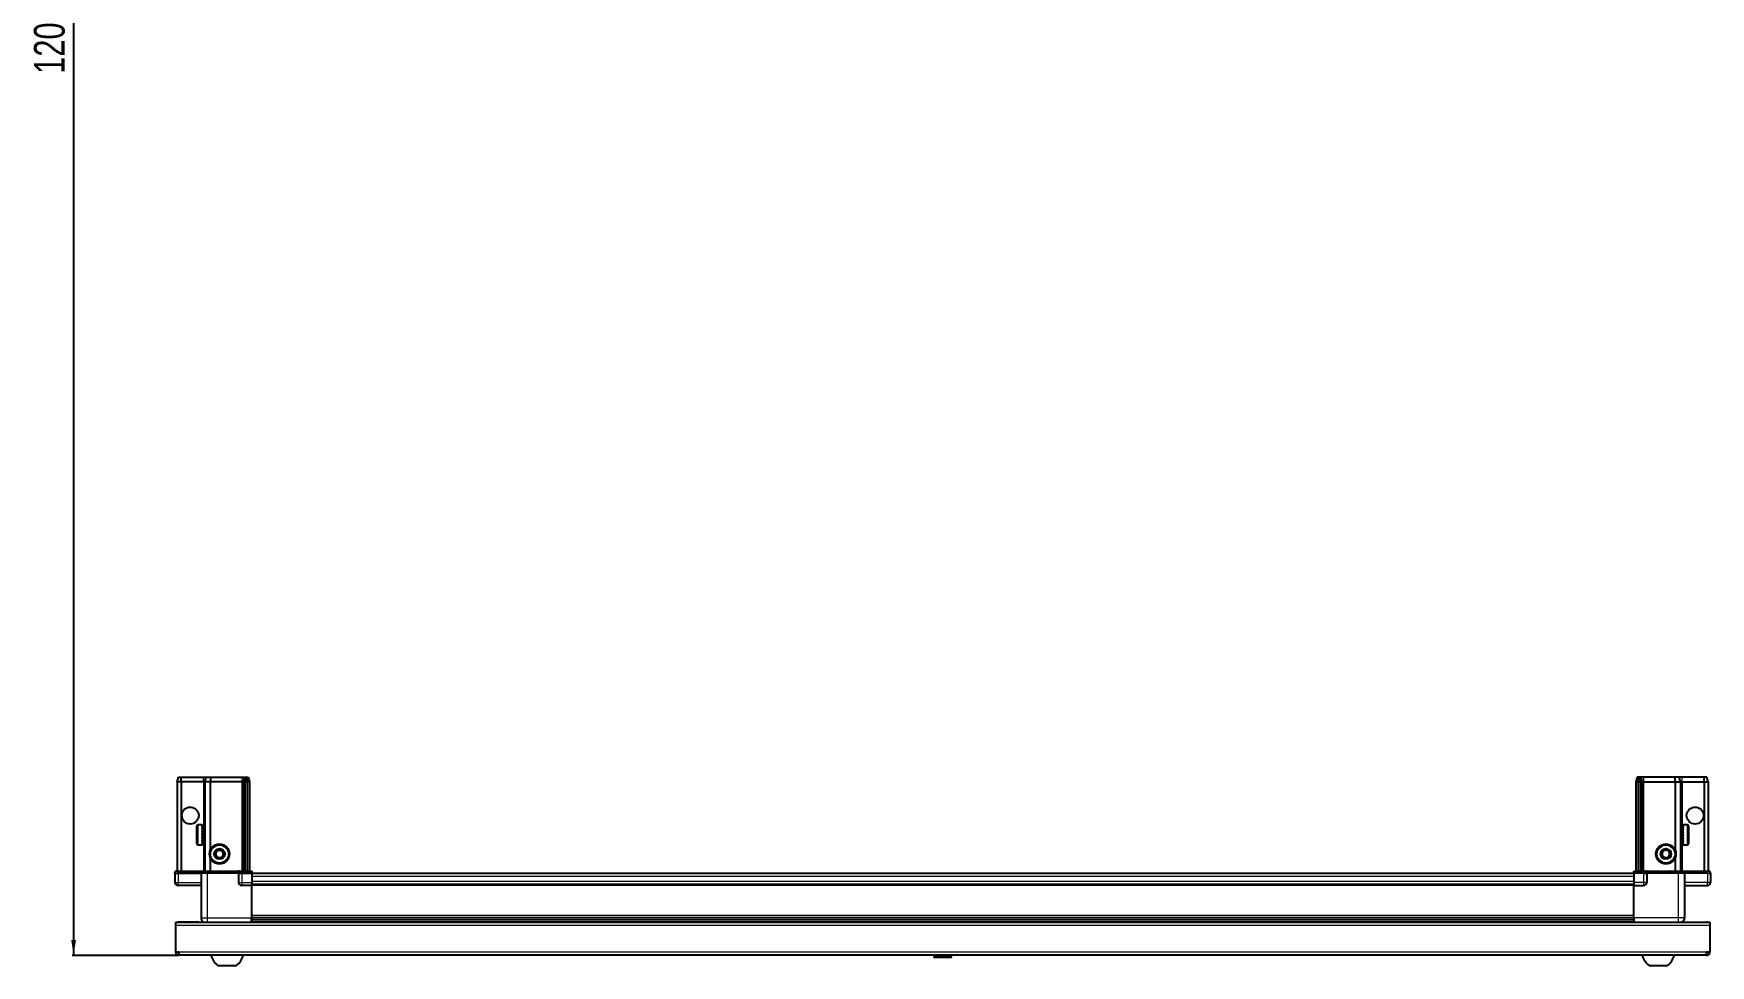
# Model space of a CAD drawing. Header units: millimetres. Extents: x 1415 to 5102, y -419 to 1516.
# Drawn here: x 1479 to 2571, y -419 to 188 of the extents above; entities that cross this region are included whole.
import ezdxf

# ---------------------------------------------------------------- set-up
doc = ezdxf.new("R2010")
doc.units = ezdxf.units.MM
doc.layers.add('FORMAT', color=7, linetype='Continuous')
doc.styles.add('SLDTEXTSTYLE0', font='TXT', dxfattribs={"width": 0.75})
doc.dimstyles.new('SLDDIMSTYLE0', dxfattribs={"dimtxt": 20, "dimasz": 10, "dimexe": 0, "dimexo": 0.0625, "dimgap": 5, "dimtad": 2, "dimdec": 1, "dimrnd": 1e-09, "dimzin": 12, "dimdsep": 46, "dimtxsty": 'SLDTEXTSTYLE0', "dimsah": 1, "dimcen": 0.09, "dimadec": 0, "dimazin": 3, "dimtfac": 1, "dimtofl": 0, "dimtmove": 0, "dimatfit": 3, "dimfxl": 0, "dimfrac": 2, "dimtolj": 1, "dimtzin": 12, "dimarcsym": 0})

# ---------------------------------------------------------------- blocks, each defined once
blk = doc.blocks.new('_D_8')
at = {"layer": 'FORMAT'}
for p, q in [((2065, 794.5), (1503.8, 794.5)), ((1504.8, 794.5), (1504.8, -412.5)), ((1573.4, -412.5), (1503.8, -412.5))]:
    blk.add_line(p, q, dxfattribs=at)
for points in [[(1504.8, 794.5), (1503.3, 784.5), (1506.4, 784.5)], [(1504.8, -412.5), (1506.4, -402.5), (1503.3, -402.5)]]:
    blk.add_solid(points, dxfattribs=at)
at = {"layer": 'FORMAT', "insert": (1479, 161.5), "char_height": 20, "attachment_point": 1, "rotation": 90, "style": 'SLDTEXTSTYLE0'}
blk.add_mtext('1207', dxfattribs=at)

msp = doc.modelspace()

# ---------------------------------------------------------------- linework, layer by layer
at = {"color": 7, "linetype": 'Continuous', "lineweight": 25}
for p, q in [((1572.32, -299.49), (1573.12, -296.49)), ((1574.82, -299.49), (1572.32, -299.49)), ((1572.32, -299.49), (1572.32, -357.79)), ((1573.12, -296.49), (1574.97, -296.49)), ((1574.82, -299.49), (1574.97, -296.49)), ((1589.32, -299.49), (1574.82, -299.49)), ((1574.82, -299.49), (1574.82, -357.79)), ((1574.97, -296.49), (1589.32, -296.49)), ((1589.32, -296.49), (1591.12, -296.49)), ((1590.32, -299.49), (1589.32, -299.49)), ((1590.32, -299.49), (1591.12, -296.49)), ((1593.82, -299.49), (1590.32, -299.49)), ((1590.32, -299.49), (1590.32, -357.79)), ((1591.12, -296.49), (1594.15, -296.49)), ((1594.15, -296.49), (1593.82, -299.49)), ((1614.32, -299.49), (1593.82, -299.49)), ((1593.82, -299.49), (1593.82, -343.99)), ((1594.15, -296.49), (1614.32, -296.49)), ((1614.32, -296.49), (1616.12, -296.49)), ((1615.32, -299.49), (1614.32, -299.49)), ((1616.12, -296.49), (1615.32, -299.49)), ((1615.32, -299.49), (1615.32, -357.79)), ((1616.32, -299.49), (1615.32, -299.49)), ((1616.12, -296.49), (1616.86, -296.49)), ((1616.86, -296.49), (1616.32, -299.49)), ((1616.32, -299.49), (1616.32, -357.79)), ((1617.82, -299.49), (1616.32, -299.49)), ((1616.86, -296.49), (1617.36, -296.49)), ((1617.36, -296.49), (1617.82, -299.49)), ((1617.36, -296.49), (1618.52, -296.49)), ((1617.82, -299.49), (1617.82, -357.79)), ((1619.32, -299.49), (1617.82, -299.49)), ((1618.52, -296.49), (1619.32, -299.49)), ((1619.32, -299.49), (1619.32, -357.79)), ((2523.12, -296.49), (2522.32, -299.49)), ((2522.32, -299.49), (2523.82, -299.49)), ((2522.32, -299.49), (2522.32, -357.79)), ((2524.28, -296.49), (2523.12, -296.49)), ((2524.28, -296.49), (2523.82, -299.49)), ((2523.82, -299.49), (2525.32, -299.49)), ((2523.82, -299.49), (2523.82, -357.79)), ((2524.78, -296.49), (2524.28, -296.49)), ((2524.78, -296.49), (2525.32, -299.49)), ((2525.52, -296.49), (2524.78, -296.49)), ((2525.32, -299.49), (2525.32, -357.79)), ((2525.32, -299.49), (2526.32, -299.49)), ((2525.52, -296.49), (2526.32, -299.49)), ((2527.32, -296.49), (2525.52, -296.49)), ((2526.32, -299.49), (2526.32, -357.79)), ((2526.32, -299.49), (2527.32, -299.49)), ((2547.49, -296.49), (2527.32, -296.49)), ((2527.32, -299.49), (2547.82, -299.49)), ((2547.49, -296.49), (2547.82, -299.49)), ((2550.52, -296.49), (2547.49, -296.49)), ((2547.82, -299.49), (2547.82, -343.99)), ((2547.82, -299.49), (2551.32, -299.49)), ((2551.32, -299.49), (2550.52, -296.49)), ((2552.32, -296.49), (2550.52, -296.49)), ((2551.32, -299.49), (2551.32, -357.79)), ((2551.32, -299.49), (2552.32, -299.49)), ((2566.67, -296.49), (2552.32, -296.49)), ((2552.32, -299.49), (2566.82, -299.49)), ((2566.82, -299.49), (2566.67, -296.49)), ((2568.52, -296.49), (2566.67, -296.49)), ((2566.82, -299.49), (2569.32, -299.49)), ((2566.82, -299.49), (2566.82, -357.79)), ((2569.32, -299.49), (2568.52, -296.49)), ((2569.32, -299.49), (2569.32, -357.79)), ((1588.32, -327.49), (1585.92, -327.49)), ((1588.32, -327.49), (1588.32, -327.49)), ((1588.32, -327.49), (1588.82, -327.49)), ((1588.82, -327.68), (1588.82, -327.49)), ((2555.72, -327.49), (2552.82, -327.49)), ((2553.32, -327.49), (2552.82, -327.49)), ((2552.82, -327.49), (2552.82, -327.53)), ((2552.82, -327.53), (2552.82, -327.82)), ((2553.32, -327.53), (2552.82, -327.53)), ((2553.32, -327.53), (2553.32, -327.49)), ((1585.12, -339.69), (1585.12, -328.29)), ((1588.32, -327.68), (1588.82, -327.68)), ((1588.32, -327.68), (1588.32, -327.9)), ((1588.32, -327.9), (1588.82, -327.9)), ((1588.32, -328.47), (1588.82, -328.47)), ((1588.32, -328.47), (1588.32, -328.9)), ((1588.32, -328.9), (1588.82, -328.9)), ((1588.32, -329.81), (1588.82, -329.81)), ((1588.32, -329.81), (1588.32, -330.4)), ((1588.32, -330.4), (1588.82, -330.4)), ((1588.32, -331.55), (1588.82, -331.55)), ((1588.32, -331.55), (1588.32, -332.25)), ((1588.32, -332.25), (1588.82, -332.25)), ((1588.32, -333.53), (1588.82, -333.53)), ((1588.32, -333.53), (1588.32, -334.27)), ((1588.32, -333.68), (1588.82, -333.68)), ((1588.32, -334.18), (1588.82, -334.18)), ((1588.32, -334.27), (1588.82, -334.27)), ((1588.32, -335.56), (1588.82, -335.56)), ((1588.32, -335.56), (1588.32, -336.26)), ((1588.32, -336.26), (1588.82, -336.26)), ((1588.32, -337.43), (1588.82, -337.43)), ((1588.32, -337.43), (1588.32, -338.03)), ((1588.32, -338.03), (1588.82, -338.03)), ((1588.82, -327.9), (1588.82, -327.68)), ((1588.82, -328.47), (1588.82, -327.9)), ((1588.82, -328.9), (1588.82, -328.47)), ((1588.82, -329.81), (1588.82, -328.9)), ((1588.92, -329.59), (1588.82, -329.59)), ((1588.82, -330.4), (1588.82, -329.81)), ((1588.82, -331.55), (1588.82, -330.4)), ((1588.82, -332.25), (1588.82, -331.55)), ((1588.82, -333.53), (1588.82, -332.25)), ((1588.82, -333.68), (1588.82, -333.53)), ((1588.82, -334.27), (1588.82, -334.18)), ((1588.82, -335.56), (1588.82, -334.27)), ((1588.82, -336.26), (1588.82, -335.56)), ((1588.82, -337.43), (1588.82, -336.26)), ((1588.82, -338.03), (1588.82, -337.43)), ((1588.82, -338.97), (1588.82, -338.03)), ((1588.82, -338.39), (1588.92, -338.39)), ((1588.92, -338.39), (1588.92, -329.59)), ((1590.32, -329.99), (1589.32, -329.99)), ((1589.32, -337.99), (1590.32, -337.99)), ((2552.32, -329.99), (2551.32, -329.99)), ((2551.32, -337.99), (2552.32, -337.99)), ((2552.82, -329.59), (2552.72, -329.59)), ((2552.72, -329.59), (2552.72, -338.39)), ((2552.72, -338.39), (2552.82, -338.39)), ((2553.32, -327.82), (2552.82, -327.82)), ((2552.82, -327.82), (2552.82, -328.09)), ((2553.32, -328.09), (2552.82, -328.09)), ((2552.82, -328.09), (2552.82, -328.76)), ((2553.32, -328.76), (2552.82, -328.76)), ((2552.82, -328.76), (2552.82, -329.23)), ((2552.82, -329.23), (2552.82, -330.21)), ((2553.32, -329.23), (2552.82, -329.23)), ((2553.32, -330.21), (2552.82, -330.21)), ((2552.82, -330.21), (2552.82, -330.83)), ((2552.82, -330.83), (2552.82, -332.03)), ((2553.32, -330.83), (2552.82, -330.83)), ((2553.32, -332.03), (2552.82, -332.03)), ((2552.82, -332.03), (2552.82, -332.66)), ((2553.32, -332.66), (2552.82, -332.66)), ((2552.82, -332.74), (2552.82, -334.04)), ((2553.32, -332.74), (2552.82, -332.74)), ((2553.32, -334.04), (2552.82, -334.04)), ((2553.32, -334.52), (2552.82, -334.52)), ((2552.82, -334.52), (2552.82, -334.77)), ((2552.82, -334.77), (2552.82, -336.04)), ((2553.32, -334.77), (2552.82, -334.77)), ((2553.32, -336.04), (2552.82, -336.04)), ((2552.82, -336.04), (2552.82, -336.73)), ((2552.82, -336.73), (2552.82, -337.85)), ((2553.32, -336.73), (2552.82, -336.73)), ((2553.32, -337.85), (2552.82, -337.85)), ((2552.82, -337.85), (2552.82, -338.42)), ((2552.82, -338.42), (2552.82, -339.27)), ((2553.32, -338.42), (2552.82, -338.42)), ((2553.32, -328.09), (2553.32, -327.82)), ((2553.32, -329.23), (2553.32, -328.76)), ((2553.32, -330.83), (2553.32, -330.21)), ((2553.32, -332.74), (2553.32, -332.03)), ((2553.32, -334.77), (2553.32, -334.04)), ((2553.32, -336.73), (2553.32, -336.04)), ((2553.32, -338.42), (2553.32, -337.85)), ((2556.52, -328.29), (2556.52, -339.69)), ((1585.92, -340.49), (1588.32, -340.49)), ((1588.32, -338.97), (1588.82, -338.97)), ((1588.32, -338.97), (1588.32, -339.41)), ((1588.32, -339.41), (1588.82, -339.41)), ((1588.32, -340.01), (1588.82, -340.01)), ((1588.32, -340.01), (1588.32, -340.25)), ((1588.32, -340.25), (1588.82, -340.25)), ((1588.32, -340.47), (1588.82, -340.47)), ((1588.32, -340.47), (1588.32, -340.49)), ((1588.32, -340.48), (1588.82, -340.48)), ((1588.82, -339.41), (1588.82, -338.97)), ((1588.82, -340.01), (1588.82, -339.41)), ((1588.82, -340.25), (1588.82, -340.01)), ((1588.82, -340.47), (1588.82, -340.25)), ((1588.82, -340.48), (1588.82, -340.47)), ((1593.82, -348.99), (1593.82, -357.79)), ((2547.82, -348.99), (2547.82, -357.79)), ((2553.32, -339.27), (2552.82, -339.27)), ((2552.82, -339.27), (2552.82, -339.67)), ((2552.82, -339.67), (2552.82, -340.18)), ((2553.32, -339.67), (2552.82, -339.67)), ((2553.32, -340.18), (2552.82, -340.18)), ((2552.82, -340.18), (2552.82, -340.37)), ((2552.82, -340.37), (2552.82, -340.49)), ((2553.32, -340.37), (2552.82, -340.37)), ((2552.82, -340.49), (2555.72, -340.49)), ((2553.32, -339.67), (2553.32, -339.27)), ((2553.32, -340.37), (2553.32, -340.18)), ((1571.32, -357.79), (1570.82, -358.65)), ((1570.82, -358.99), (1570.82, -358.65)), ((1570.82, -358.99), (1572.82, -358.99)), ((1570.82, -358.99), (1570.82, -364.99)), ((1572.82, -357.79), (1571.32, -357.79)), ((1572.82, -357.79), (1587.62, -357.79)), ((1587.62, -358.99), (1572.82, -358.99)), ((1572.82, -358.99), (1587.62, -358.99)), ((1587.62, -357.79), (1587.82, -357.79)), ((1587.82, -358.99), (1587.62, -358.99)), ((1587.82, -358.99), (1587.82, -357.79)), ((1587.82, -357.79), (1591.82, -357.79)), ((1591.82, -358.99), (1587.82, -358.99)), ((1587.82, -358.99), (1587.82, -387.99)), ((1591.82, -357.79), (1612.12, -357.79)), ((1612.12, -358.99), (1591.82, -358.99)), ((1612.12, -357.79), (1612.32, -357.79)), ((1612.32, -358.99), (1612.12, -358.99)), ((1612.32, -358.99), (1612.32, -357.79)), ((1613, -357.79), (1612.32, -357.79)), ((1612.32, -358.99), (1614.32, -358.99)), ((1612.32, -358.99), (1612.32, -364.99)), ((1613, -357.79), (1620.82, -357.79)), ((1620.82, -358.65), (1614.32, -358.65)), ((1620.82, -358.99), (1614.32, -358.99)), ((1614.32, -358.99), (1620.82, -358.99)), ((1620.82, -357.79), (1620.82, -358.65)), ((1620.82, -358.65), (1620.82, -358.65)), ((1620.82, -358.99), (1620.82, -358.65)), ((1620.82, -358.99), (1620.82, -358.99)), ((1620.82, -358.99), (1620.82, -364.99)), ((2520.82, -359.14), (1620.82, -359.14)), ((2520.82, -358.65), (2520.82, -357.79)), ((2520.82, -357.79), (2528.64, -357.79)), ((2527.32, -358.65), (2520.82, -358.65)), ((2520.82, -358.99), (2520.82, -358.65)), ((2527.32, -358.99), (2520.82, -358.99)), ((2520.82, -358.99), (2520.82, -364.99)), ((2527.32, -358.99), (2529.32, -358.99)), ((2529.32, -358.99), (2527.32, -358.99)), ((2529.32, -357.79), (2528.64, -357.79)), ((2529.32, -358.99), (2529.32, -357.79)), ((2529.32, -357.79), (2529.52, -357.79)), ((2529.52, -358.99), (2529.32, -358.99)), ((2529.32, -358.99), (2529.32, -364.99)), ((2529.52, -357.79), (2549.82, -357.79)), ((2549.82, -358.99), (2529.52, -358.99)), ((2549.82, -357.79), (2553.82, -357.79)), ((2553.82, -358.99), (2549.82, -358.99)), ((2553.82, -358.99), (2553.82, -357.79)), ((2553.82, -357.79), (2554.02, -357.79)), ((2554.02, -358.99), (2553.82, -358.99)), ((2553.82, -358.99), (2553.82, -387.99)), ((2554.02, -357.79), (2568.82, -357.79)), ((2568.82, -358.99), (2554.02, -358.99)), ((2570.32, -357.79), (2568.82, -357.79)), ((2568.82, -358.99), (2570.82, -358.99)), ((2570.82, -358.65), (2570.32, -357.79)), ((2570.82, -358.65), (2570.32, -357.79)), ((2570.82, -358.99), (2570.82, -358.65)), ((2570.82, -358.99), (2570.82, -358.65)), ((2570.82, -358.99), (2570.82, -358.99)), ((2570.82, -358.99), (2570.82, -364.99)), ((1587.82, -366.99), (1572.82, -366.99)), ((1620.82, -366.99), (1614.32, -366.99)), ((1620.82, -364.99), (1620.82, -366.99)), ((2520.82, -366.34), (1620.82, -366.34)), ((1620.82, -387.99), (1620.82, -366.99)), ((2520.82, -364.99), (2520.82, -366.99)), ((2520.82, -366.99), (2527.32, -366.99)), ((2520.82, -387.99), (2520.82, -366.99)), ((2553.82, -366.99), (2568.82, -366.99)), ((1571.32, -390.99), (2570.32, -390.99)), ((1571.32, -393.09), (1571.32, -390.99)), ((1571.32, -410.39), (1571.32, -393.09)), ((1586.32, -390.89), (1573.42, -390.89)), ((1586.32, -390.89), (1586.32, -390.99)), ((1620.67, -390.99), (1620.67, -387.99)), ((1620.82, -389.01), (2520.82, -389.01)), ((1620.82, -389.04), (2520.82, -389.04)), ((1644.7, -390.84), (1620.82, -390.84)), ((1639.32, -390.99), (1639.32, -390.84)), ((1639.36, -390.99), (1639.36, -390.84)), ((1639.63, -390.99), (1639.63, -390.84)), ((1639.89, -390.99), (1639.89, -390.84)), ((1640.54, -390.99), (1640.54, -390.84)), ((1641.01, -390.99), (1641.01, -390.84)), ((1641.97, -390.99), (1641.97, -390.84)), ((1642.59, -390.99), (1642.59, -390.84)), ((1643.78, -390.99), (1643.78, -390.84)), ((1644.44, -390.99), (1644.44, -390.84)), ((1644.49, -390.99), (1644.49, -390.84)), ((1645.79, -390.84), (1644.7, -390.84)), ((1645.79, -390.99), (1645.79, -390.84)), ((1645.79, -390.84), (1645.79, -390.84)), ((1646.52, -390.84), (1645.79, -390.84)), ((1645.8, -390.99), (1645.8, -390.84)), ((1646.3, -390.99), (1646.3, -390.84)), ((1646.52, -390.99), (1646.52, -390.84)), ((1646.94, -390.84), (1646.52, -390.84)), ((1646.52, -390.84), (1646.52, -390.84)), ((2494.7, -390.84), (1646.94, -390.84)), ((1647.8, -390.99), (1647.8, -390.84)), ((1648.49, -390.99), (1648.49, -390.84)), ((1649.61, -390.99), (1649.61, -390.84)), ((1650.19, -390.99), (1650.19, -390.84)), ((1651.06, -390.99), (1651.06, -390.84)), ((1651.46, -390.99), (1651.46, -390.84)), ((1651.99, -390.99), (1651.99, -390.84)), ((1652.18, -390.99), (1652.18, -390.84)), ((1652.32, -390.99), (1652.32, -390.84)), ((2489.32, -390.99), (2489.32, -390.84)), ((2489.49, -390.99), (2489.49, -390.84)), ((2489.7, -390.99), (2489.7, -390.84)), ((2490.26, -390.99), (2490.26, -390.84)), ((2490.68, -390.99), (2490.68, -390.84)), ((2491.58, -390.99), (2491.58, -390.84)), ((2492.16, -390.99), (2492.16, -390.84)), ((2493.31, -390.99), (2493.31, -390.84)), ((2494, -390.99), (2494, -390.84)), ((2495.28, -390.84), (2494.7, -390.84)), ((2495.28, -390.99), (2495.28, -390.84)), ((2495.29, -390.84), (2495.28, -390.84)), ((2496.02, -390.84), (2495.29, -390.84)), ((2495.46, -390.99), (2495.46, -390.84)), ((2495.96, -390.99), (2495.96, -390.84)), ((2496.02, -390.99), (2496.02, -390.84)), ((2496.94, -390.84), (2496.02, -390.84)), ((2496.02, -390.84), (2496.02, -390.84)), ((2520.82, -390.84), (2496.94, -390.84)), ((2497.31, -390.99), (2497.31, -390.84)), ((2498.02, -390.99), (2498.02, -390.84)), ((2499.19, -390.99), (2499.19, -390.84)), ((2499.8, -390.99), (2499.8, -390.84)), ((2500.75, -390.99), (2500.75, -390.84)), ((2501.19, -390.99), (2501.19, -390.84)), ((2501.82, -390.99), (2501.82, -390.84)), ((2502.06, -390.99), (2502.06, -390.84)), ((2502.3, -390.99), (2502.3, -390.84)), ((2502.32, -390.99), (2502.32, -390.84)), ((2555.32, -390.89), (2555.32, -390.99)), ((2555.32, -390.89), (2568.22, -390.89)), ((2570.32, -390.99), (2570.32, -393.09)), ((2570.32, -393.09), (2570.32, -410.39)), ((1573.42, -410.39), (1571.32, -410.39)), ((1573.42, -410.39), (1573.42, -412.49)), ((2568.22, -412.49), (1573.42, -412.49)), ((2066.02, -412.49), (2065.03, -413.47)), ((2065.03, -413.47), (2065.03, -413.99)), ((2076.6, -413.47), (2065.03, -413.47)), ((2076.6, -413.99), (2065.03, -413.99)), ((2076.6, -413.47), (2075.62, -412.49)), ((2076.6, -413.99), (2076.6, -413.47)), ((2570.32, -410.39), (2568.22, -410.39)), ((2568.22, -412.49), (2568.22, -410.39)), ((1598.82, -419.09), (1610.82, -419.09)), ((2530.82, -419.09), (2542.82, -419.09))]:
    msp.add_line(p, q, dxfattribs=at)
at = {"color": 8, "linetype": 'Continuous', "lineweight": 18}
for p, q in [((1589.32, -299.49), (1589.32, -296.49)), ((1589.32, -299.49), (1589.32, -329.99)), ((1614.32, -296.49), (1614.32, -299.49)), ((1614.32, -299.49), (1614.32, -357.79)), ((2527.32, -296.49), (2527.32, -299.49)), ((2527.32, -299.49), (2527.32, -357.79)), ((2552.32, -299.49), (2552.32, -296.49)), ((2552.32, -299.49), (2552.32, -329.99)), ((1585.92, -340.49), (1585.92, -327.49)), ((2555.72, -327.49), (2555.72, -340.49)), ((1589.32, -337.99), (1589.32, -329.99)), ((1589.32, -337.99), (1589.32, -357.79)), ((2552.32, -329.99), (2552.32, -337.99)), ((2552.32, -337.99), (2552.32, -357.79)), ((1572.82, -358.99), (1572.82, -357.79)), ((1572.82, -358.99), (1572.82, -364.99)), ((1587.62, -358.99), (1587.62, -357.79)), ((1591.82, -358.99), (1591.82, -357.79)), ((1591.82, -358.99), (1591.82, -387.99)), ((1612.12, -358.99), (1612.12, -357.79)), ((1614.32, -358.99), (1614.32, -358.65)), ((1614.32, -358.99), (1614.32, -364.99)), ((1620.82, -358.99), (1620.82, -358.65)), ((2527.32, -358.99), (2527.32, -358.65)), ((2527.32, -358.99), (2527.32, -364.99)), ((2529.52, -357.79), (2529.52, -358.99)), ((2549.82, -358.99), (2549.82, -357.79)), ((2549.82, -358.99), (2549.82, -387.99)), ((2554.02, -357.79), (2554.02, -358.99)), ((2568.82, -358.99), (2568.82, -357.79)), ((2568.82, -358.99), (2568.82, -364.99)), ((1570.82, -364.99), (1572.82, -364.99)), ((1572.82, -364.99), (1587.82, -364.99)), ((1572.82, -366.99), (1572.82, -364.99)), ((1612.32, -364.99), (1614.32, -364.99)), ((1614.32, -364.99), (1620.82, -364.99)), ((1614.32, -364.99), (1614.32, -366.99)), ((2520.82, -361.14), (1620.82, -361.14)), ((2520.82, -364.34), (1620.82, -364.34)), ((2520.82, -366.99), (1620.82, -366.99)), ((2527.32, -364.99), (2520.82, -364.99)), ((2529.32, -364.99), (2527.32, -364.99)), ((2527.32, -364.99), (2527.32, -366.99)), ((2568.82, -364.99), (2553.82, -364.99)), ((2570.82, -364.99), (2568.82, -364.99)), ((2568.82, -366.99), (2568.82, -364.99)), ((2570.32, -393.09), (1571.32, -393.09)), ((1573.42, -390.99), (1573.42, -390.89)), ((1591.82, -387.99), (1620.82, -387.99)), ((1620.82, -386.39), (2520.82, -386.39)), ((2520.82, -387.8), (1620.82, -387.8)), ((1620.82, -390.25), (2520.82, -390.25)), ((2549.82, -387.99), (2520.82, -387.99)), ((2568.22, -390.99), (2568.22, -390.89)), ((2568.22, -410.39), (1573.42, -410.39))]:
    msp.add_line(p, q, dxfattribs=at)
at = {"color": 7, "linetype": 'Continuous', "lineweight": 25, "flags": 128}
for points in [[(1573.42, -390.89), (1573.01, -390.93), (1572.78, -390.99)], [(2568.86, -390.99), (2568.63, -390.93), (2568.22, -390.89)]]:
    msp.add_lwpolyline(points, dxfattribs=at)
at = {"color": 7, "linetype": 'Continuous', "lineweight": 25}
for centre, radius in [((1580.82, -321.49), 5.5), ((2560.82, -321.49), 5.5), ((1599.82, -346.49), 6.5), ((1599.82, -346.49), 3.46), ((2541.82, -346.49), 6.5), ((2541.82, -346.49), 3.46)]:
    msp.add_circle(centre, radius, dxfattribs=at)
at = {"color": 8, "linetype": 'Continuous', "lineweight": 18}
for centre in [(1599.82, -346.49), (2541.82, -346.49)]:
    msp.add_circle(centre, 5.7, dxfattribs=at)
at = {"color": 7, "linetype": 'Continuous', "lineweight": 25}
for centre, radius, start, end in [((1585.92, -328.29), 0.8, 90, 180), ((2555.72, -328.29), 0.8, 0, 90), ((1589.32, -329.59), 0.4, 180, 270), ((1589.32, -338.39), 0.4, 90, 180), ((2552.32, -329.59), 0.4, 270, 0), ((2552.32, -338.39), 0.4, 0, 90), ((1585.92, -339.69), 0.8, 180, 270), ((1599.82, -346.49), 2.5, 147.37605, 207.37605), ((1599.82, -346.49), 2.5, 207.37605, 267.37605), ((1599.82, -346.49), 2.5, 87.37605, 147.37605), ((1599.82, -346.49), 2.5, 267.37605, 327.37605), ((1599.82, -346.49), 2.5, 27.37605, 87.37605), ((1599.82, -346.49), 2.5, 327.37605, 27.37605), ((2541.82, -346.49), 2.5, 134.67671, 194.67671), ((2541.82, -346.49), 2.5, 194.67671, 254.67671), ((2541.82, -346.49), 2.5, 74.67671, 134.67671), ((2541.82, -346.49), 2.5, 254.67671, 314.67671), ((2541.82, -346.49), 2.5, 14.67671, 74.67671), ((2541.82, -346.49), 2.5, 314.67671, 14.67671), ((2555.72, -339.69), 0.8, 270, 0), ((1572.82, -364.99), 2, 180, 270), ((1614.32, -364.99), 2, 180, 270), ((2527.32, -364.99), 2, 270, 0), ((2568.82, -364.99), 2, 270, 0), ((1573.42, -410.39), 2.1, 180, 270), ((1573.42, -410.39), 0.6, 180, 270), ((1605.84, -409.46), 11.91, 194.70035, 233.8734), ((1603.8, -409.46), 11.91, 306.1266, 345.29965), ((2537.84, -409.46), 11.91, 194.70035, 233.8734), ((2535.8, -409.46), 11.91, 306.1266, 345.29965), ((2568.22, -410.39), 0.6, 270, 0), ((2568.22, -410.39), 2.1, 270, 0)]:
    msp.add_arc(centre, radius, start, end, dxfattribs=at)
for centre, start_param, end_param in [((1614.32, -355.19), 2.4188584, 3.1415927), ((2527.32, -355.19), 3.1415927, 3.8643269)]:
    msp.add_ellipse(centre, major_axis=(0, 3.46), ratio=0.5773503, start_param=start_param, end_param=end_param, dxfattribs=at)
for points, knots in [([(1596.94, -346.35), (1597.21, -345.92), (1597.73, -345.11), (1598.25, -344.3), (1598.49, -343.92)], [0, 0, 0, 0, 0.5346859, 1, 1, 1, 1]), ([(1598.26, -348.92), (1598.21, -348.81), (1597.93, -348.28), (1597.47, -347.39), (1597.09, -346.66), (1596.94, -346.35)], [0, 0, 0, 0, 0.1331247, 0.6370994, 1, 1, 1, 1]), ([(1601.15, -349.05), (1600.63, -349.03), (1599.67, -348.98), (1598.71, -348.94), (1598.26, -348.92)], [0, 0, 0, 0, 0.53468586, 1, 1, 1, 1]), ([(1598.49, -343.92), (1599.01, -343.95), (1599.97, -343.99), (1600.93, -344.03), (1601.38, -344.06)], [0, 0, 0, 0, 0.5346859, 1, 1, 1, 1]), ([(1602.7, -346.62), (1602.43, -347.05), (1601.91, -347.87), (1601.39, -348.67), (1601.15, -349.05)], [0, 0, 0, 0, 0.5346859, 1, 1, 1, 1]), ([(1601.38, -344.06), (1601.53, -344.36), (1601.91, -345.09), (1602.37, -345.98), (1602.65, -346.51), (1602.7, -346.62)], [0, 0, 0, 0, 0.3629006, 0.8668753, 1, 1, 1, 1]), ([(2539.04, -345.72), (2539.4, -345.36), (2540.09, -344.68), (2540.77, -344.01), (2541.09, -343.69)], [0, 0, 0, 0, 0.53468586, 1, 1, 1, 1]), ([(2539.77, -348.52), (2539.68, -348.18), (2539.47, -347.39), (2539.22, -346.42), (2539.07, -345.84), (2539.04, -345.72)], [0, 0, 0, 0, 0.36290056, 0.86687533, 1, 1, 1, 1]), ([(2542.55, -349.28), (2542.05, -349.14), (2541.12, -348.89), (2540.2, -348.63), (2539.77, -348.52)], [0, 0, 0, 0, 0.5346859, 1, 1, 1, 1]), ([(2541.09, -343.69), (2541.59, -343.83), (2542.52, -344.09), (2543.44, -344.34), (2543.87, -344.46)], [0, 0, 0, 0, 0.5346859, 1, 1, 1, 1]), ([(2544.6, -347.25), (2544.24, -347.61), (2543.55, -348.29), (2542.87, -348.97), (2542.55, -349.28)], [0, 0, 0, 0, 0.5346859, 1, 1, 1, 1]), ([(2543.87, -344.46), (2543.9, -344.58), (2544.06, -345.16), (2544.31, -346.12), (2544.52, -346.92), (2544.6, -347.25)], [0, 0, 0, 0, 0.1331247, 0.6370994, 1, 1, 1, 1]), ([(1587.82, -387.99), (1587.87, -388.43), (1587.94, -389.1), (1588.37, -389.92), (1588.83, -390.47), (1589.23, -390.83), (1589.5, -390.96), (1589.54, -390.99)], [0, 0, 0, 0, 0.36301846, 0.55843766, 0.75800394, 0.95757021, 1, 1, 1, 1]), ([(1620.82, -387.99), (1620.82, -388.38), (1620.82, -389.17), (1620.82, -390.19), (1620.82, -390.82), (1620.82, -390.98), (1620.82, -390.99)], [0, 0, 0, 0, 0.3255201, 0.6510403, 0.9765604, 1, 1, 1, 1]), ([(2520.82, -387.99), (2520.82, -388.38), (2520.82, -389.17), (2520.82, -390.19), (2520.82, -390.82), (2520.82, -390.98), (2520.82, -390.99)], [0, 0, 0, 0, 0.32552014, 0.65104028, 0.97656042, 1, 1, 1, 1]), ([(2553.82, -387.99), (2553.77, -388.43), (2553.7, -389.1), (2553.27, -389.92), (2552.81, -390.47), (2552.41, -390.83), (2552.14, -390.96), (2552.1, -390.99)], [0, 0, 0, 0, 0.36301846, 0.55843766, 0.75800394, 0.95757021, 1, 1, 1, 1])]:
    msp.add_open_spline(points, degree=3, knots=knots, dxfattribs=at)
at = {"color": 8, "linetype": 'Continuous', "lineweight": 18}
for points in [[(1587.82, -387.99), (1587.88, -387.99), (1588, -387.99), (1588.93, -387.99), (1590.25, -387.99), (1591.3, -387.99), (1591.82, -387.99)], [(2553.82, -387.99), (2553.76, -387.99), (2553.64, -387.99), (2552.71, -387.99), (2551.39, -387.99), (2550.34, -387.99), (2549.82, -387.99)]]:
    msp.add_open_spline(points, degree=3, dxfattribs=at)
for points in [[(1591.82, -387.99), (1591.82, -388.43), (1591.82, -389.1), (1591.82, -389.92), (1591.82, -390.47), (1591.82, -390.83), (1591.82, -390.96), (1591.82, -390.99)], [(2549.82, -387.99), (2549.82, -388.43), (2549.82, -389.1), (2549.82, -389.92), (2549.82, -390.47), (2549.82, -390.83), (2549.82, -390.96), (2549.82, -390.99)]]:
    msp.add_open_spline(points, degree=3, knots=[0, 0, 0, 0, 0.3630185, 0.5584377, 0.7580039, 0.9575702, 1, 1, 1, 1], dxfattribs=at)

# ---------------------------------------------------------------- dimensions: what is measured, and where the dimension line sits
at = {"layer": 'FORMAT'}
dim = msp.add_linear_dim(base=(1504.82, -412.49), p1=(2065.03, 794.51), p2=(1573.42, -412.49), angle=90, dimstyle='SLDDIMSTYLE0', dxfattribs=at)
dim.commit()
dim.dimension.update_dxf_attribs({"geometry": '_D_8', "text_midpoint": (1504.82, 191.01), "dimtype": 160})

doc.saveas('drawing.dxf')
